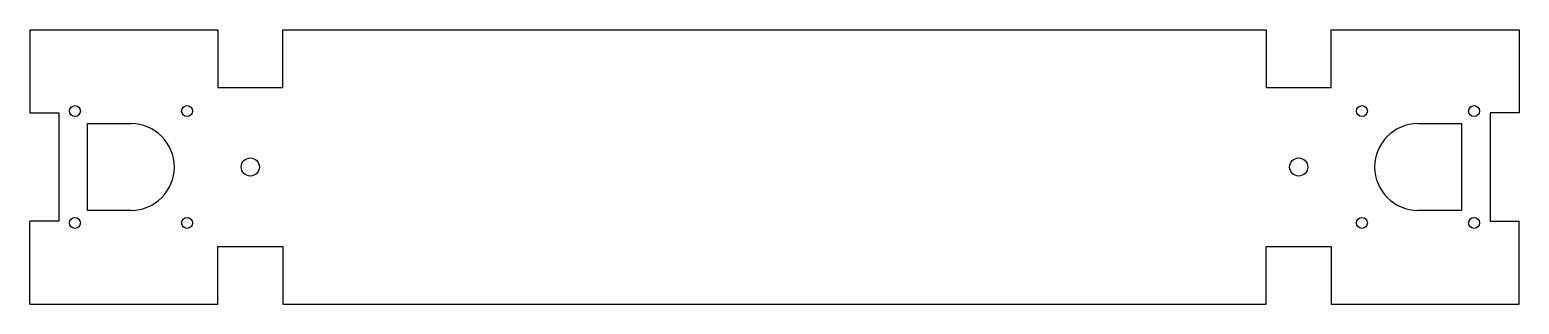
# Model space of a CAD drawing. Extents: x -206 to 206, y -38 to 38.
import ezdxf

# ---------------------------------------------------------------- set-up
doc = ezdxf.new("R2010")
doc.units = 0
doc.layers.get('0').update_dxf_attribs({"linetype": 'continuous'})

# ---------------------------------------------------------------- blocks, each defined once
blk = doc.blocks.new('POCKET006026_PROJ')
at = {"color": 0}
for p, q in [((-206, 38), (-154, 38)), ((-206, 38), (-206, 15)), ((-154, 38), (-154, 22)), ((-136, 38), (136, 38)), ((-136, 22), (-136, 38)), ((136, 38), (136, 22)), ((154, 38), (206, 38)), ((154, 22), (154, 38)), ((206, 38), (206, 15)), ((-154, 22), (-136, 22)), ((136, 22), (154, 22)), ((-206, 15), (-198, 15)), ((-198, 15), (-198, -15)), ((198, 15), (198, -15)), ((206, 15), (198, 15)), ((-190, -12), (-190, 12)), ((-190, 12), (-178, 12)), ((178, 12), (190, 12)), ((190, 12), (190, -12)), ((-178, -12), (-190, -12)), ((190, -12), (178, -12)), ((-198, -15), (-206, -15)), ((-206, -38), (-206, -15)), ((198, -15), (206, -15)), ((206, -38), (206, -15)), ((-154, -38), (-154, -22)), ((-154, -22), (-136, -22)), ((-136, -22), (-136, -38)), ((136, -38), (136, -22)), ((136, -22), (154, -22)), ((154, -22), (154, -38)), ((-206, -38), (-154, -38)), ((-136, -38), (136, -38)), ((154, -38), (206, -38))]:
    blk.add_line(p, q, dxfattribs=at)
for points in [[(198, 10.5), (198, 6), (198, 4.98)], [(198, -5.5), (198, -10), (198, -11.02)]]:
    blk.add_lwpolyline(points, dxfattribs=at)
for centre, radius in [((-193.5, 15.5), 1.5), ((-162.5, 15.5), 1.5), ((162.5, 15.5), 1.5), ((193.5, 15.5), 1.5), ((-145, 0), 2.5), ((145, 0), 2.5), ((-193.5, -15.5), 1.5), ((-162.5, -15.5), 1.5), ((162.5, -15.5), 1.5), ((193.5, -15.5), 1.5)]:
    blk.add_circle(centre, radius, dxfattribs=at)
for centre, start, end in [((-178, 0), -89.9999, 89.9999), ((178, 0), 90, -90)]:
    blk.add_arc(centre, 12, start, end, dxfattribs=at)

msp = doc.modelspace()

# ---------------------------------------------------------------- block references
msp.add_blockref('POCKET006026_PROJ', (0, 0))

doc.saveas('drawing.dxf')
